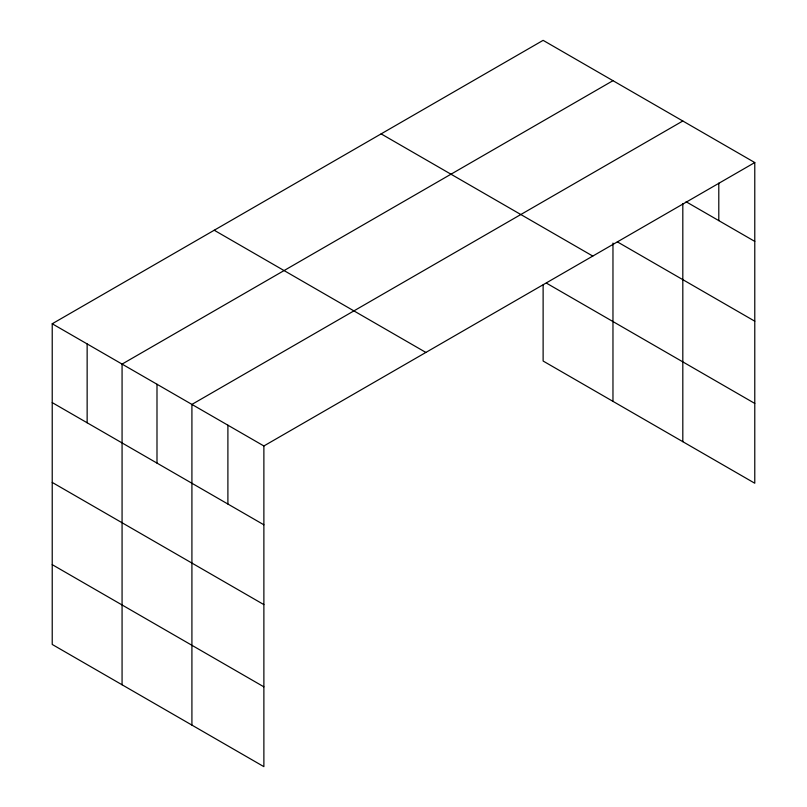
<?xml version="1.0" encoding="UTF-8"?>
<svg xmlns="http://www.w3.org/2000/svg" width="807" height="807" viewBox="0 0 807 807"><rect width="100%" height="100%" fill="white"/><g stroke="black" fill="none" stroke-linecap="round" stroke-linejoin="round"><path stroke-width="1.21" d="M682.813 203.586L682.813 441.681M52.223 323.768L263.879 445.968L263.879 766.65L52.223 644.45L52.223 323.768L543.121 40.35L754.777 162.55L754.777 483.232L543.121 361.032L543.121 284.972M612.967 80.68L122.069 364.098L122.069 684.78M682.813 121L191.915 404.418L191.915 725.1M263.879 445.968L754.777 162.55M686.081 201.74L754.777 241.394M617.335 241.848L754.777 321.196M381.126 133.881L592.782 256.071M546.4 283.116L754.777 403.429M214.218 230.237L425.874 352.437M52.223 402.612L263.879 524.812M52.223 482.425L263.879 604.614M52.223 564.648L263.879 686.848M718.795 183.078L718.795 220.624M612.967 243.068L612.967 401.361M227.897 425.188L227.897 504.042M156.992 384.253L156.992 463.107M87.146 343.933L87.146 422.777"/></g></svg>
